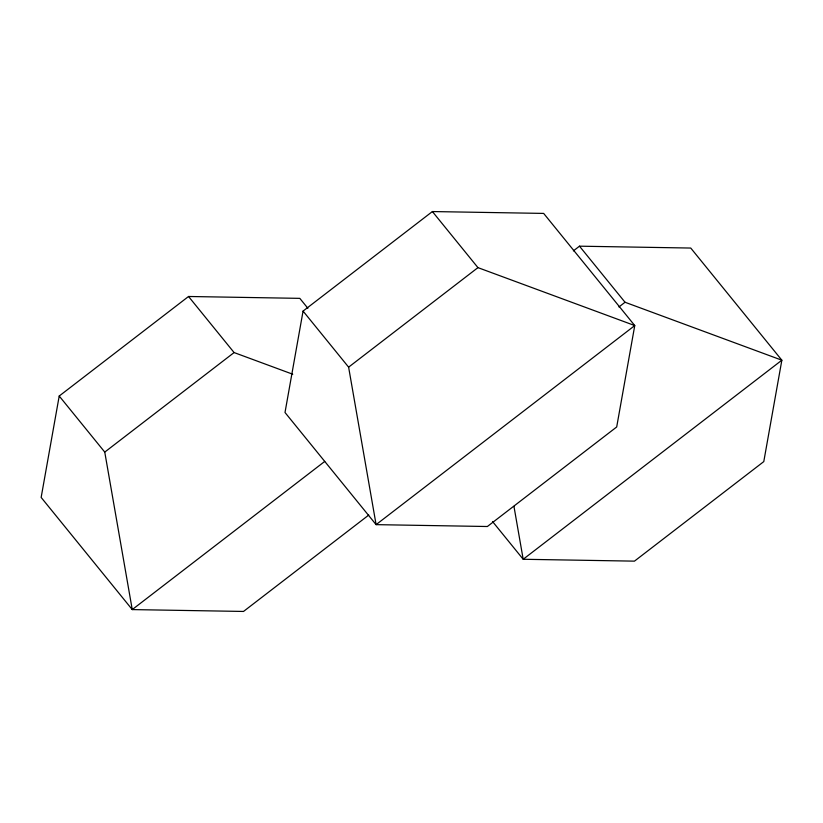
<?xml version="1.0" encoding="UTF-8"?>
<svg xmlns="http://www.w3.org/2000/svg" width="823" height="823" viewBox="0 0 823 823"><rect width="100%" height="100%" fill="white"/><g stroke="black" fill="none" stroke-linecap="round" stroke-linejoin="round"><path stroke-width="1.23" d="M307.874 308.275L299.809 298.358L188.539 296.486L59.215 396.028L41.15 497.431L132.246 609.586L243.515 611.448L368.766 515.044M303.07 311.094L285.005 412.498L376.101 524.642L487.37 526.514L616.694 426.972L634.759 325.569L543.664 213.414L432.394 211.552L303.07 311.094L348.613 367.161L376.101 524.642L634.759 325.569L477.947 267.629L432.394 211.552M324.715 461.446L132.246 609.586L104.758 452.094L234.092 352.563L292.751 374.228M348.613 367.161L477.947 267.629M573.374 250.881L579.485 246.18L690.754 248.052L781.85 360.196L763.785 461.6L634.461 561.142L523.191 559.27L492.555 521.556M618.927 306.958L625.038 302.257L781.85 360.196L523.191 559.27L513.953 506.361M579.485 246.18L625.038 302.257M188.539 296.486L234.092 352.563M59.215 396.028L104.758 452.094"/></g></svg>
